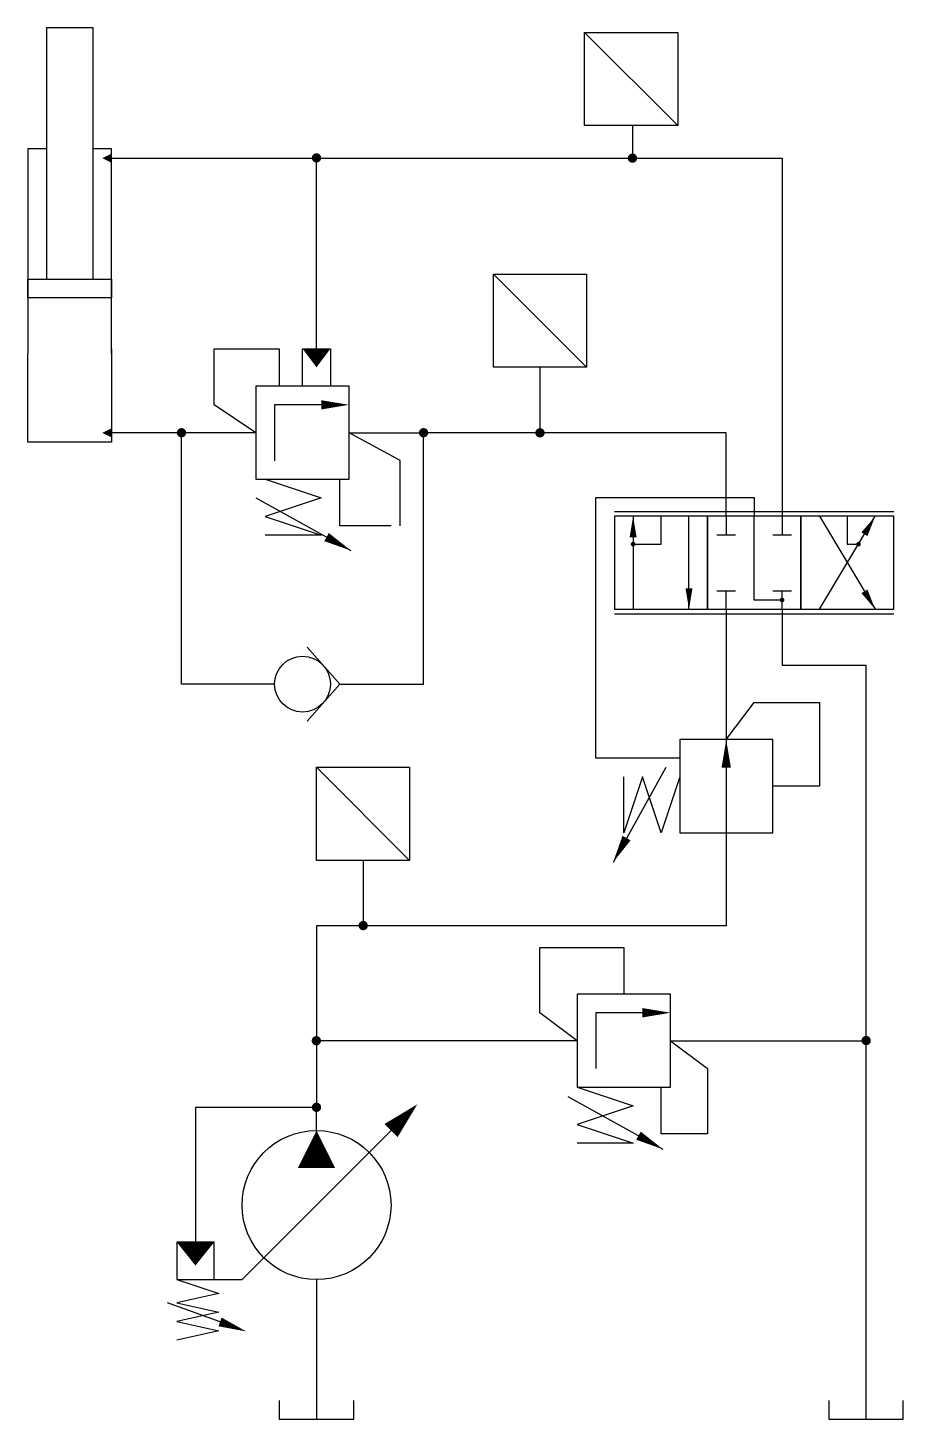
# Model space of a CAD drawing. Header units: millimetres. Extents: x 146.25 to 152.12, y 225.94 to 235.28.
import ezdxf
from ezdxf.lldxf.tags import DXFTag

# ---------------------------------------------------------------- set-up
doc = ezdxf.new("R2010")
doc.units = ezdxf.units.MM
doc.header["$LTSCALE"] = 0.2
tags = doc.linetypes.add('HIDDEN', pattern=[0.375, 0.25, -0.125]).pattern_tags.tags
tags[6:7] = [DXFTag(74, 4), DXFTag(75, 0), DXFTag(340, '0'), DXFTag(46, 1.0), DXFTag(50, 0.0), DXFTag(44, 0.0), DXFTag(45, 0.0)]
tags[4:5] = [DXFTag(74, 4), DXFTag(75, 0), DXFTag(340, '0'), DXFTag(46, 1.0), DXFTag(50, 0.0), DXFTag(44, 0.0), DXFTag(45, 0.0)]
tags = doc.linetypes.add('HIDDEN4', pattern=[0.09375, 0.0625, -0.03125]).pattern_tags.tags
tags[6:7] = [DXFTag(74, 4), DXFTag(75, 0), DXFTag(340, '0'), DXFTag(46, 1.0), DXFTag(50, 0.0), DXFTag(44, 0.0), DXFTag(45, 0.0)]
tags[4:5] = [DXFTag(74, 4), DXFTag(75, 0), DXFTag(340, '0'), DXFTag(46, 1.0), DXFTag(50, 0.0), DXFTag(44, 0.0), DXFTag(45, 0.0)]

msp = doc.modelspace()

# ---------------------------------------------------------------- linework, layer by layer
for p, q in [((148.0938, 232.873), (148.0938, 233.125)), ((148.0938, 233.125), (148.2812, 233.125)), ((148.2812, 233.125), (148.2812, 232.873)), ((147.7812, 232.873), (147.7812, 232.248)), ((148.4062, 232.873), (147.7812, 232.873)), ((148.4062, 232.248), (148.4062, 232.873)), ((147.7812, 232.248), (148.4062, 232.248)), ((147.8438, 232.248), (148.2188, 232.123)), ((147.7812, 232.123), (148.4185, 231.7693)), ((148.2188, 232.123), (147.8438, 231.998)), ((147.8438, 231.998), (148.2188, 231.873)), ((150.1875, 232.0312), (152.0625, 232.0312)), ((150.1875, 232), (150.1875, 231.375)), ((150.8125, 232), (150.1875, 232)), ((150.8125, 232), (150.8125, 231.375)), ((151.4375, 232), (150.8125, 232)), ((150.8125, 231.375), (150.8125, 232)), ((151.4375, 231.375), (151.4375, 232)), ((151.4375, 232), (151.4375, 231.375)), ((152.0625, 232), (151.4375, 232)), ((151.4375, 231.375), (151.4375, 232)), ((151.5625, 231.375), (151.9375, 232)), ((151.5625, 232), (151.9375, 231.375)), ((152.0625, 231.375), (152.0625, 232)), ((148.2188, 231.873), (147.8438, 231.873)), ((150.1875, 231.375), (150.8125, 231.375)), ((150.1875, 231.3438), (152.0625, 231.3438)), ((150.8125, 231.375), (151.4375, 231.375)), ((151.4375, 231.375), (152.0625, 231.375)), ((150.625, 230.5), (150.625, 229.875)), ((151.25, 230.5), (150.625, 230.5)), ((151.25, 229.875), (151.25, 230.5)), ((150.5312, 230.3125), (150.1775, 229.6752)), ((150.375, 230.25), (150.25, 229.875)), ((150.25, 229.875), (150.25, 230.25)), ((150.5, 229.875), (150.375, 230.25)), ((150.625, 230.25), (150.5, 229.875)), ((150.625, 229.875), (151.25, 229.875)), ((149.9375, 228.7913), (149.9375, 228.1663)), ((150.5625, 228.7913), (149.9375, 228.7913)), ((150.5625, 228.1663), (150.5625, 228.7913)), ((149.9375, 228.1663), (150.5625, 228.1663)), ((149.9375, 228.1663), (150.3125, 228.0413)), ((149.875, 228.1038), (150.5123, 227.75)), ((150.3125, 228.0413), (149.9375, 227.9163)), ((149.9375, 227.9163), (150.3125, 227.7913)), ((150.3125, 227.7913), (149.9375, 227.7913)), ((147.9375, 226.0625), (147.9375, 225.9375)), ((148.4375, 225.9375), (148.4375, 226.0625)), ((151.625, 226.0625), (151.625, 225.9375)), ((152.125, 225.9375), (152.125, 226.0625)), ((147.9375, 225.9375), (148.4375, 225.9375)), ((151.625, 225.9375), (152.125, 225.9375))]:
    msp.add_line(p, q)
for points in [[(146.375, 233.5918), (146.6875, 233.5918), (146.6875, 235.2793), (146.375, 235.2793), (146.375, 233.5918)], [(150.6119, 234.6227), (149.9869, 234.6227), (149.9869, 235.2477), (150.6119, 235.2477), (150.6119, 234.6227), (149.9869, 235.2477)], [(150.3083, 234.625), (150.3083, 234.4043)], [(146.375, 234.4668), (146.25, 234.4668), (146.25, 233.0918)], [(146.8125, 233.0918), (146.8125, 233.0918), (146.8125, 234.4668), (146.6875, 234.4668)], [(146.8125, 234.4043), (151.3125, 234.4043), (151.3125, 232)], [(146.25, 233.5918), (146.8125, 233.5918), (146.8125, 233.4668), (146.25, 233.4668), (146.25, 233.5918)], [(150, 233), (149.375, 233), (149.375, 233.625), (150, 233.625), (150, 233), (149.375, 233.625)], [(146.8125, 233.123), (146.8125, 232.498), (146.25, 232.498), (146.25, 233.0918)], [(149.6875, 233), (149.6875, 232.5605)], [(148.2188, 232.748), (147.9062, 232.748), (147.9062, 232.373)], [(147.2812, 232.5605), (146.8125, 232.5605)], [(147.7812, 232.5605), (147.2812, 232.5605)], [(147.9062, 230.873), (147.2812, 230.873), (147.2812, 232.5605)], [(148.3438, 230.873), (148.9062, 230.873), (148.9062, 232.5605)], [(148.4062, 232.5605), (148.9062, 232.5605)], [(150.9375, 232), (150.9375, 232.5605), (148.9062, 232.5605)], [(150.3125, 232), (150.3125, 231.375)], [(150.6875, 231.375), (150.6875, 232)], [(150.9375, 232), (150.9375, 231.875)], [(151.3125, 232), (151.3125, 231.875)], [(150.875, 231.875), (151, 231.875)], [(151.25, 231.875), (151.375, 231.875)], [(150.3125, 231.75), (150.3125, 231.375)], [(150.875, 231.5), (151, 231.5)], [(150.9375, 231.375), (150.9375, 231.5)], [(151.25, 231.5), (151.375, 231.5)], [(151.3125, 231.375), (151.3125, 231.5)], [(150.9375, 231.375), (150.9375, 230.4375)], [(151.3125, 231.375), (151.3125, 231), (151.875, 231), (151.875, 229.25)], [(148.3438, 230.873), (148.125, 231.1211)], [(148.3438, 230.873), (148.125, 230.625)], [(148.8125, 229.6895), (148.1875, 229.6895), (148.1875, 230.3145), (148.8125, 230.3145), (148.8125, 229.6895), (148.1875, 230.3145)], [(150.9375, 230.3125), (150.9375, 229.875)], [(150.9375, 229.875), (150.9375, 229.5625)], [(148.5, 229.6895), (148.5, 229.25)], [(150.9375, 229.5625), (150.9375, 229.25)], [(150.9375, 229.25), (148.1875, 229.25), (148.1875, 228.4375), (148.1875, 228)], [(151.875, 229.25), (151.875, 225.9375)], [(150.375, 228.6663), (150.0625, 228.6663), (150.0625, 228.2913)], [(149.9375, 228.4788), (148.1875, 228.4788)], [(150.5625, 228.4788), (151.875, 228.4788)], [(148.1875, 227.875), (148.1875, 228.0312)], [(147.25, 226.875), (147.6875, 226.875), (148.1875, 227.375), (148.6875, 227.875)], [(147.5, 226.875), (147.5, 227.125), (147.25, 227.125), (147.25, 226.875)], [(147.25, 226.875), (147.5312, 226.7812), (147.25, 226.7188), (147.5312, 226.6562), (147.25, 226.5938), (147.5312, 226.5312), (147.25, 226.4688)], [(148.1875, 226.875), (148.1875, 226.5625)], [(147.5399, 226.5905), (147.1875, 226.7188)], [(148.1875, 226.5625), (148.1875, 225.9375)]]:
    msp.add_lwpolyline(points)
for points in [[(146.8125, 234.4043, 0.0625, 0, 0), (146.75, 234.4043, 0, 0, 0)], [(148.1875, 233.125, 0.1875, 0, 0), (148.1875, 233, 0.1875, 0.1875, 0)], [(148.4062, 232.748, 0, 0.0625, 0), (148.2188, 232.748, 0.0625, 0.0625, 0)], [(146.8125, 232.5605, 0.0625, 0, 0), (146.75, 232.5605, 0, 0, 0)], [(150.3125, 232, 0, 0.0469, 0), (150.3125, 231.8594, 0.0469, 0.0469, 0)], [(151.9375, 232, 0, 0.0469, 0), (151.8651, 231.8794, 0.0469, 0.0469, 0)], [(148.4185, 231.7693, 0, 0.0625, 0), (148.2546, 231.8603, 0.0625, 0.0625, 0)], [(150.6875, 231.375, 0, 0.0469, 0), (150.6875, 231.5156, 0.0469, 0.0469, 0)], [(151.9375, 231.375, 0, 0.0469, 0), (151.8651, 231.4956, 0.0469, 0.0469, 0)], [(150.9375, 230.5, 0, 0.0625, 0), (150.9375, 230.3125, 0.0625, 0.0625, 0)], [(150.1775, 229.6752, 0, 0.0625, 0), (150.2685, 229.8392, 0.0625, 0.0625, 0)], [(150.5625, 228.6663, 0, 0.0625, 0), (150.375, 228.6663, 0.0625, 0.0625, 0)], [(148.6875, 227.875, 0.125, 0, 0), (148.8643, 228.0518, 0, 0, 0)], [(148.1875, 227.625, 0.25, 0, 0), (148.1875, 227.875, 0, 0, 0)], [(150.5123, 227.75, 0, 0.0625, 0), (150.3483, 227.841, 0.0625, 0.0625, 0)], [(147.375, 227.125, 0.25, 0, 0), (147.375, 226.9688, 0, 0, 0)], [(147.7161, 226.5264, 0, 0.0625, 0), (147.5399, 226.5905, 0.0625, 0.0625, 0)]]:
    msp.add_lwpolyline(points, format="xyseb")
for points, const_width in [([(148.1873, 234.3902, 1), (148.1873, 234.4215, 1)], 0.0312), ([(150.308, 234.3887, 1), (150.308, 234.42, 1)], 0.0312), ([(147.2812, 232.5449, 1), (147.2812, 232.5762, 1)], 0.0312), ([(148.9062, 232.5449, 1), (148.9062, 232.5762, 1)], 0.0312), ([(149.6874, 232.5442, 1), (149.6874, 232.5755, 1)], 0.0312), ([(150.3047, 231.8125, 1), (150.3203, 231.8125, 1)], 0.0156), ([(151.8172, 231.8125, 1), (151.8328, 231.8125, 1)], 0.0156), ([(151.3047, 231.4375, 1), (151.3203, 231.4375, 1)], 0.0156), ([(148.501, 229.2358, 1), (148.501, 229.267, 1)], 0.0312), ([(148.1864, 228.4627, 1), (148.1864, 228.4939, 1)], 0.0312), ([(151.8768, 228.464, 1), (151.8768, 228.4952, 1)], 0.0312), ([(148.1719, 228.0312, 1), (148.2031, 228.0312, 1)], 0.0312)]:
    msp.add_lwpolyline(points, format="xyb", close=True, dxfattribs=dict(const_width=const_width))
at = {"color": 1, "linetype": 'HIDDEN'}
for points in [[(148.1875, 233.125), (148.1873, 234.3902)], [(150.625, 230.375), (150.0625, 230.375), (150.0625, 230.875), (150.0625, 232.125), (150.9375, 232.125), (151.125, 232.125), (151.125, 232)], [(150.3125, 231.8125), (150.5, 231.8125), (150.5, 232)], [(151.3125, 231.4375), (151.125, 231.4375), (151.125, 232)], [(151.75, 232), (151.75, 231.8125), (151.825, 231.8125)], [(148.1875, 228.0312), (147.375, 228.0312), (147.375, 227.125)]]:
    msp.add_lwpolyline(points, dxfattribs=at)
at = {"color": 1, "linetype": 'HIDDEN4', "ltscale": 5, "flags": 128}
for points in [[(147.7812, 232.5605), (147.5, 232.748), (147.5, 233.125), (147.9375, 233.125), (147.9375, 232.873)], [(148.75, 231.9355), (148.75, 232.375), (148.4062, 232.5605)], [(148.6875, 231.9355), (148.3438, 231.9355), (148.3438, 232.248)]]:
    msp.add_lwpolyline(points, dxfattribs=at)
at = {"color": 1, "linetype": 'HIDDEN', "flags": 128}
msp.add_lwpolyline([(150.9375, 230.5), (151.125, 230.75), (151.5625, 230.75), (151.5625, 230.1875), (151.25, 230.1875)], dxfattribs=at)
at = {"linetype": 'HIDDEN4', "ltscale": 5, "flags": 128}
for points in [[(149.9375, 228.4788), (149.6875, 228.6663), (149.6875, 229.1038), (150.25, 229.1038), (150.25, 228.7913)], [(150.5625, 228.4788), (150.8125, 228.2913), (150.8125, 227.8538), (150.5, 227.8538), (150.5, 228.1663)]]:
    msp.add_lwpolyline(points, dxfattribs=at)
for centre, radius in [((148.0938, 230.873), 0.1875), ((148.1875, 227.375), 0.5)]:
    msp.add_circle(centre, radius)

doc.saveas('drawing.dxf')
